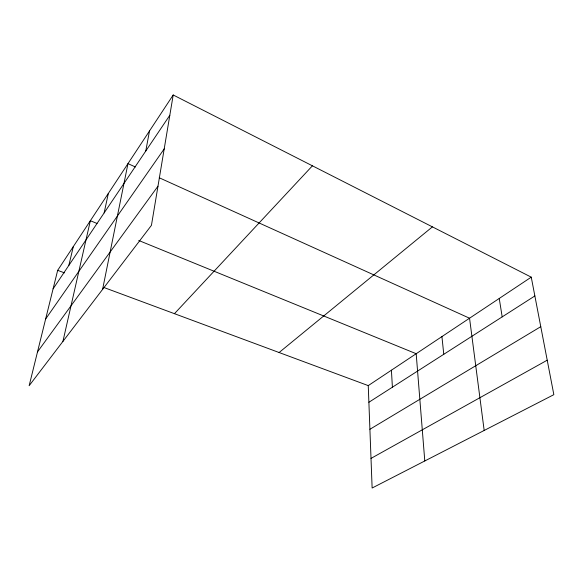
<?xml version="1.0" encoding="UTF-8"?>
<svg xmlns="http://www.w3.org/2000/svg" width="583" height="583" viewBox="0 0 583 583"><rect width="100%" height="100%" fill="white"/><g stroke="black" fill="none" stroke-linecap="round" stroke-linejoin="round"><path stroke-width="0.87" d="M173.202 94.978L151.442 225.329L29.15 385.706L57.666 270.337L173.202 94.978L531.251 277.158L553.85 394.669L372.129 488.022L368.252 385.611L531.251 277.158M145.772 151.012L149.503 130.949M102.593 289.387L127.976 163.619L135.38 166.971M104.138 212.919L108.336 193.425M62.92 341.419L90.35 220.731L97.026 223.457M68.852 265.382L73.327 246.565M53.104 288.804L169.813 115.266M45.642 318.988L164.202 148.891M37.509 351.884L157.971 186.21M174.448 313.683L312.422 165.812M279.104 352.526L432.411 226.867M368.886 402.27L534.866 295.945M369.906 429.285L540.776 326.677M371.007 458.406L547.218 360.192M57.666 270.337L64.48 272.866M103.657 287.404L368.252 385.611M138.739 240.48L416.182 353.721L424.788 460.971M159.246 177.771L469.548 318.216L484.174 430.465M499.237 298.46L502.182 316.882M441.929 336.588L443.772 354.304M391.412 370.205L392.403 387.207"/></g></svg>
